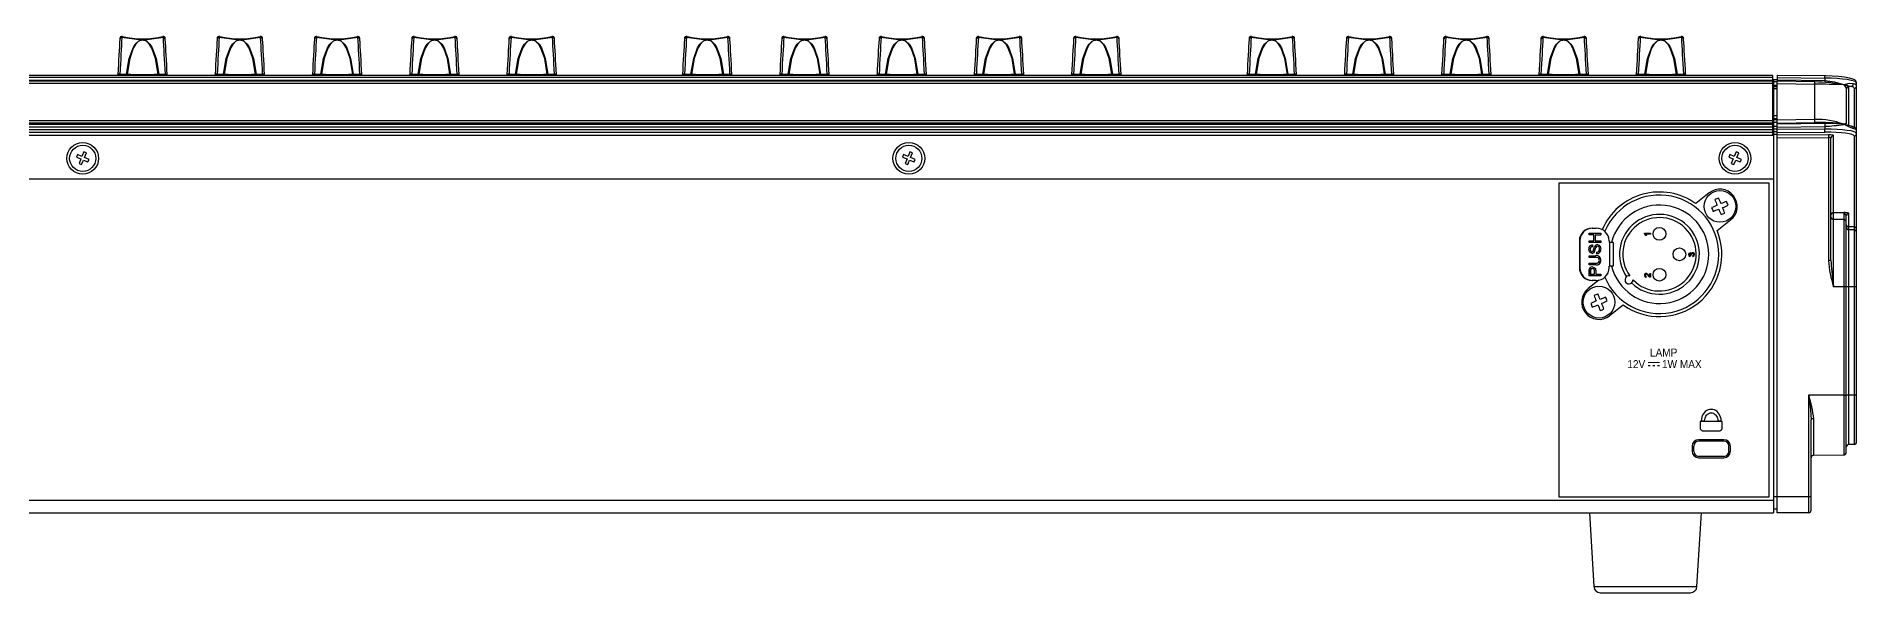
# Model space of a CAD drawing. Header units: inches. Extents: x 0.6 to 61.5, y 0.9 to 41.7.
# Drawn here: x 20.6 to 34.82, y 34.45 to 38.8 of the extents above; entities that cross this region are included whole.
import ezdxf

# ---------------------------------------------------------------- set-up
doc = ezdxf.new("R2010")
doc.units = ezdxf.units.IN
doc.header["$MEASUREMENT"] = 0
doc.layers.add('ARTWORK', color=2, linetype='Continuous')
doc.layers.add('OBJECT', color=7, linetype='Continuous')
doc.styles.add('Arial', font='arial.ttf')

msp = doc.modelspace()

# ---------------------------------------------------------------- hatches: boundary and pattern name
at = {"layer": 'ARTWORK'}
h = msp.add_hatch(color=256, dxfattribs=at)
h.paths.add_polyline_path([(33.28, 36.256), (33.189, 36.256), (33.189, 36.247), (33.28, 36.247)])
h.paths.add_polyline_path([(33.28, 36.231), (33.262, 36.231), (33.262, 36.221), (33.28, 36.221)])
h.paths.add_polyline_path([(33.244, 36.231), (33.225, 36.231), (33.225, 36.221), (33.244, 36.221)])
h.paths.add_polyline_path([(33.207, 36.231), (33.189, 36.231), (33.189, 36.221), (33.207, 36.221)])

# ---------------------------------------------------------------- linework, layer by layer
for p, q in [((34.137, 37.654), (32.492, 37.654)), ((32.492, 37.654), (32.492, 35.202)), ((34.137, 35.202), (34.137, 37.654)), ((33.534, 35.597), (33.534, 35.557)), ((33.783, 35.648), (33.585, 35.648)), ((33.834, 35.557), (33.834, 35.597)), ((33.585, 35.506), (33.783, 35.506)), ((32.492, 35.202), (34.137, 35.202))]:
    msp.add_line(p, q, dxfattribs=at)
for points in [[(33.683, 35.885), (33.683, 35.885), (33.671, 35.884), (33.659, 35.881), (33.648, 35.875), (33.637, 35.868), (33.628, 35.859), (33.621, 35.848), (33.614, 35.836), (33.61, 35.824), (33.607, 35.81), (33.606, 35.796), (33.632, 35.796), (33.632, 35.796), (33.633, 35.806), (33.635, 35.815), (33.638, 35.824), (33.642, 35.832), (33.647, 35.84), (33.653, 35.846), (33.66, 35.851), (33.667, 35.855), (33.675, 35.858), (33.684, 35.858), (33.684, 35.858), (33.692, 35.858), (33.7, 35.855), (33.707, 35.851), (33.714, 35.846), (33.72, 35.84), (33.725, 35.832), (33.729, 35.824), (33.732, 35.815), (33.734, 35.806), (33.735, 35.796), (33.761, 35.796), (33.761, 35.796), (33.76, 35.81), (33.757, 35.824), (33.752, 35.836), (33.746, 35.848), (33.738, 35.859), (33.729, 35.868), (33.719, 35.875), (33.708, 35.881), (33.696, 35.884), (33.683, 35.885), (33.683, 35.885)], [(33.597, 35.79), (33.597, 35.742), (33.597, 35.742), (33.597, 35.738), (33.598, 35.734), (33.599, 35.731), (33.601, 35.727), (33.604, 35.724), (33.607, 35.722), (33.61, 35.72), (33.614, 35.718), (33.618, 35.717), (33.622, 35.717), (33.745, 35.717), (33.745, 35.717), (33.749, 35.717), (33.753, 35.718), (33.757, 35.72), (33.76, 35.722), (33.763, 35.724), (33.765, 35.727), (33.767, 35.731), (33.769, 35.734), (33.77, 35.738), (33.77, 35.742), (33.77, 35.79), (33.597, 35.79), (33.597, 35.79)]]:
    msp.add_lwpolyline(points, dxfattribs=at)
for centre, start, end in [((33.585, 35.597), 90, 180), ((33.783, 35.597), 0, 90), ((33.783, 35.557), 270, 0)]:
    msp.add_arc(centre, 0.051, start, end, dxfattribs=at)
at = {"layer": 'OBJECT'}
for p, q in [((21.421, 38.772), (21.267, 38.791)), ((22.181, 38.772), (22.027, 38.791)), ((22.941, 38.772), (22.787, 38.791)), ((23.701, 38.772), (23.547, 38.791)), ((24.461, 38.772), (24.307, 38.791)), ((25.832, 38.772), (25.678, 38.791)), ((26.592, 38.772), (26.438, 38.791)), ((27.352, 38.772), (27.198, 38.791)), ((28.112, 38.772), (27.958, 38.791)), ((28.872, 38.772), (28.718, 38.791)), ((30.243, 38.772), (30.089, 38.791)), ((31.003, 38.772), (30.849, 38.791)), ((31.763, 38.772), (31.609, 38.791)), ((32.523, 38.772), (32.369, 38.791)), ((33.283, 38.772), (33.129, 38.791)), ((34.164, 38.495), (1.31, 38.495)), ((34.164, 38.478), (1.31, 38.478)), ((1.31, 38.459), (34.164, 38.459)), ((34.164, 38.45), (1.31, 38.45)), ((34.164, 38.433), (1.31, 38.433)), ((21.236, 38.495), (21.236, 38.503)), ((21.251, 38.505), (21.302, 38.505)), ((21.273, 38.499), (21.273, 38.495)), ((21.585, 38.499), (21.273, 38.499)), ((21.275, 38.495), (21.273, 38.499)), ((21.307, 38.505), (21.302, 38.505)), ((21.555, 38.505), (21.55, 38.505)), ((21.555, 38.505), (21.606, 38.505)), ((21.583, 38.495), (21.585, 38.499)), ((21.585, 38.495), (21.585, 38.499)), ((21.622, 38.495), (21.622, 38.503)), ((21.996, 38.495), (21.996, 38.503)), ((22.011, 38.505), (22.062, 38.505)), ((22.033, 38.499), (22.033, 38.495)), ((22.345, 38.499), (22.033, 38.499)), ((22.035, 38.495), (22.033, 38.499)), ((22.067, 38.505), (22.062, 38.505)), ((22.315, 38.505), (22.31, 38.505)), ((22.315, 38.505), (22.366, 38.505)), ((22.343, 38.495), (22.345, 38.499)), ((22.345, 38.495), (22.345, 38.499)), ((22.382, 38.495), (22.382, 38.503)), ((22.756, 38.495), (22.756, 38.503)), ((22.771, 38.505), (22.822, 38.505)), ((22.793, 38.499), (22.793, 38.495)), ((23.105, 38.499), (22.793, 38.499)), ((22.795, 38.495), (22.793, 38.499)), ((22.827, 38.505), (22.822, 38.505)), ((23.075, 38.505), (23.07, 38.505)), ((23.075, 38.505), (23.126, 38.505)), ((23.103, 38.495), (23.105, 38.499)), ((23.105, 38.495), (23.105, 38.499)), ((23.142, 38.495), (23.142, 38.503)), ((23.516, 38.495), (23.516, 38.503)), ((23.531, 38.505), (23.582, 38.505)), ((23.553, 38.499), (23.553, 38.495)), ((23.865, 38.499), (23.553, 38.499)), ((23.555, 38.495), (23.553, 38.499)), ((23.587, 38.505), (23.582, 38.505)), ((23.835, 38.505), (23.83, 38.505)), ((23.835, 38.505), (23.886, 38.505)), ((23.863, 38.495), (23.865, 38.499)), ((23.865, 38.495), (23.865, 38.499)), ((23.902, 38.495), (23.902, 38.503)), ((24.276, 38.495), (24.276, 38.503)), ((24.291, 38.505), (24.342, 38.505)), ((24.313, 38.499), (24.313, 38.495)), ((24.625, 38.499), (24.313, 38.499)), ((24.315, 38.495), (24.313, 38.499)), ((24.347, 38.505), (24.342, 38.505)), ((24.595, 38.505), (24.59, 38.505)), ((24.595, 38.505), (24.646, 38.505)), ((24.623, 38.495), (24.625, 38.499)), ((24.625, 38.495), (24.625, 38.499)), ((24.662, 38.495), (24.662, 38.503)), ((25.647, 38.495), (25.647, 38.503)), ((25.662, 38.505), (25.713, 38.505)), ((25.684, 38.499), (25.684, 38.495)), ((25.996, 38.499), (25.684, 38.499)), ((25.686, 38.495), (25.684, 38.499)), ((25.718, 38.505), (25.713, 38.505)), ((25.966, 38.505), (25.961, 38.505)), ((25.966, 38.505), (26.017, 38.505)), ((25.994, 38.495), (25.996, 38.499)), ((25.996, 38.495), (25.996, 38.499)), ((26.033, 38.495), (26.033, 38.503)), ((26.407, 38.495), (26.407, 38.503)), ((26.422, 38.505), (26.473, 38.505)), ((26.444, 38.499), (26.444, 38.495)), ((26.756, 38.499), (26.444, 38.499)), ((26.446, 38.495), (26.444, 38.499)), ((26.478, 38.505), (26.473, 38.505)), ((26.726, 38.505), (26.721, 38.505)), ((26.726, 38.505), (26.777, 38.505)), ((26.754, 38.495), (26.756, 38.499)), ((26.756, 38.495), (26.756, 38.499)), ((26.793, 38.495), (26.793, 38.503)), ((27.167, 38.495), (27.167, 38.503)), ((27.182, 38.505), (27.233, 38.505)), ((27.204, 38.499), (27.204, 38.495)), ((27.516, 38.499), (27.204, 38.499)), ((27.206, 38.495), (27.204, 38.499)), ((27.238, 38.505), (27.233, 38.505)), ((27.486, 38.505), (27.481, 38.505)), ((27.486, 38.505), (27.537, 38.505)), ((27.514, 38.495), (27.516, 38.499)), ((27.516, 38.495), (27.516, 38.499)), ((27.553, 38.495), (27.553, 38.503)), ((27.927, 38.495), (27.927, 38.503)), ((27.942, 38.505), (27.993, 38.505)), ((27.964, 38.499), (27.964, 38.495)), ((28.276, 38.499), (27.964, 38.499)), ((27.966, 38.495), (27.964, 38.499)), ((27.998, 38.505), (27.993, 38.505)), ((28.246, 38.505), (28.241, 38.505)), ((28.246, 38.505), (28.297, 38.505)), ((28.274, 38.495), (28.276, 38.499)), ((28.276, 38.495), (28.276, 38.499)), ((28.313, 38.495), (28.313, 38.503)), ((28.687, 38.495), (28.687, 38.503)), ((28.702, 38.505), (28.753, 38.505)), ((28.724, 38.499), (28.724, 38.495)), ((29.036, 38.499), (28.724, 38.499)), ((28.726, 38.495), (28.724, 38.499)), ((28.758, 38.505), (28.753, 38.505)), ((29.006, 38.505), (29.001, 38.505)), ((29.006, 38.505), (29.057, 38.505)), ((29.034, 38.495), (29.036, 38.499)), ((29.036, 38.495), (29.036, 38.499)), ((29.073, 38.495), (29.073, 38.503)), ((30.058, 38.495), (30.058, 38.503)), ((30.073, 38.505), (30.124, 38.505)), ((30.095, 38.499), (30.095, 38.495)), ((30.407, 38.499), (30.095, 38.499)), ((30.097, 38.495), (30.095, 38.499)), ((30.129, 38.505), (30.124, 38.505)), ((30.377, 38.505), (30.372, 38.505)), ((30.377, 38.505), (30.428, 38.505)), ((30.405, 38.495), (30.407, 38.499)), ((30.407, 38.495), (30.407, 38.499)), ((30.444, 38.495), (30.444, 38.503)), ((30.818, 38.495), (30.818, 38.503)), ((30.833, 38.505), (30.884, 38.505)), ((30.855, 38.499), (30.855, 38.495)), ((31.167, 38.499), (30.855, 38.499)), ((30.857, 38.495), (30.855, 38.499)), ((30.889, 38.505), (30.884, 38.505)), ((31.137, 38.505), (31.132, 38.505)), ((31.137, 38.505), (31.188, 38.505)), ((31.165, 38.495), (31.167, 38.499)), ((31.167, 38.495), (31.167, 38.499)), ((31.204, 38.495), (31.204, 38.503)), ((31.578, 38.495), (31.578, 38.503)), ((31.593, 38.505), (31.644, 38.505)), ((31.615, 38.499), (31.615, 38.495)), ((31.927, 38.499), (31.615, 38.499)), ((31.617, 38.495), (31.615, 38.499)), ((31.649, 38.505), (31.644, 38.505)), ((31.897, 38.505), (31.892, 38.505)), ((31.897, 38.505), (31.948, 38.505)), ((31.925, 38.495), (31.927, 38.499)), ((31.927, 38.495), (31.927, 38.499)), ((31.964, 38.495), (31.964, 38.503)), ((32.338, 38.495), (32.338, 38.503)), ((32.353, 38.505), (32.404, 38.505)), ((32.375, 38.499), (32.375, 38.495)), ((32.687, 38.499), (32.375, 38.499)), ((32.377, 38.495), (32.375, 38.499)), ((32.409, 38.505), (32.404, 38.505)), ((32.657, 38.505), (32.652, 38.505)), ((32.657, 38.505), (32.708, 38.505)), ((32.685, 38.495), (32.687, 38.499)), ((32.687, 38.495), (32.687, 38.499)), ((32.724, 38.495), (32.724, 38.503)), ((33.098, 38.495), (33.098, 38.503)), ((33.113, 38.505), (33.164, 38.505)), ((33.135, 38.499), (33.135, 38.495)), ((33.447, 38.499), (33.135, 38.499)), ((33.137, 38.495), (33.135, 38.499)), ((33.169, 38.505), (33.164, 38.505)), ((33.417, 38.505), (33.412, 38.505)), ((33.417, 38.505), (33.468, 38.505)), ((33.445, 38.495), (33.447, 38.499)), ((33.447, 38.495), (33.447, 38.499)), ((33.484, 38.495), (33.484, 38.503)), ((34.164, 38.028), (34.164, 38.495)), ((34.169, 38.406), (34.164, 38.406)), ((34.199, 38.461), (34.169, 38.461)), ((34.169, 38.461), (34.169, 35.077)), ((34.199, 38.444), (34.169, 38.444)), ((34.199, 38.416), (34.169, 38.416)), ((34.199, 38.407), (34.169, 38.407)), ((34.571, 38.491), (34.199, 38.495)), ((34.199, 38.495), (34.199, 38.45)), ((34.199, 38.478), (34.571, 38.474)), ((34.571, 38.452), (34.199, 38.458)), ((34.492, 38.445), (34.199, 38.45)), ((34.199, 35.075), (34.199, 38.45)), ((34.199, 38.433), (34.491, 38.427)), ((34.491, 38.427), (34.491, 38.15)), ((34.571, 38.474), (34.571, 38.452)), ((34.719, 38.422), (34.776, 38.409)), ((34.776, 38.409), (34.759, 38.409)), ((34.759, 38.103), (34.759, 38.409)), ((34.8, 38.395), (34.8, 38.09)), ((34.819, 35.63), (34.819, 38.437)), ((34.164, 38.311), (34.169, 38.311)), ((34.199, 38.39), (34.169, 38.39)), ((34.739, 38.389), (34.739, 38.118)), ((1.31, 38.144), (34.164, 38.144)), ((34.164, 38.121), (1.31, 38.121)), ((1.31, 38.113), (34.164, 38.113)), ((34.199, 38.179), (34.169, 38.179)), ((34.199, 38.157), (34.169, 38.157)), ((34.199, 38.148), (34.169, 38.148)), ((34.199, 38.126), (34.169, 38.126)), ((34.491, 38.15), (34.199, 38.145)), ((34.199, 38.122), (34.492, 38.127)), ((34.571, 38.12), (34.199, 38.114)), ((34.776, 38.098), (34.719, 38.113)), ((34.164, 38.09), (1.31, 38.09)), ((1.31, 38.072), (34.164, 38.072)), ((34.164, 38.049), (1.31, 38.049)), ((1.31, 38.028), (34.164, 38.028)), ((34.199, 38.097), (34.169, 38.097)), ((34.199, 38.075), (34.169, 38.075)), ((34.199, 38.054), (34.169, 38.054)), ((34.199, 38.034), (34.169, 38.034)), ((34.199, 38.091), (34.571, 38.097)), ((34.571, 38.075), (34.199, 38.072)), ((34.199, 38.05), (34.571, 38.052)), ((34.599, 38.031), (34.199, 38.028)), ((34.199, 38.008), (34.599, 38.011)), ((34.571, 38.097), (34.571, 38.075)), ((34.599, 38.011), (34.599, 37.048)), ((34.619, 37.048), (34.619, 38.006)), ((34.639, 36.844), (34.639, 38.026)), ((34.799, 38.022), (34.799, 35.61)), ((20.92, 37.876), (20.912, 37.856)), ((20.912, 37.856), (20.947, 37.842)), ((20.955, 37.862), (20.92, 37.876)), ((20.947, 37.842), (20.932, 37.806)), ((20.952, 37.798), (20.967, 37.833)), ((20.97, 37.897), (20.955, 37.862)), ((20.967, 37.833), (21.002, 37.819)), ((20.99, 37.889), (20.97, 37.897)), ((20.975, 37.853), (20.99, 37.889)), ((21.011, 37.839), (20.975, 37.853)), ((21.002, 37.819), (21.011, 37.839)), ((27.374, 37.876), (27.366, 37.856)), ((27.366, 37.856), (27.401, 37.842)), ((27.409, 37.862), (27.374, 37.876)), ((27.401, 37.842), (27.386, 37.806)), ((27.406, 37.798), (27.421, 37.833)), ((27.424, 37.897), (27.409, 37.862)), ((27.421, 37.833), (27.456, 37.819)), ((27.444, 37.889), (27.424, 37.897)), ((27.429, 37.853), (27.444, 37.889)), ((27.465, 37.839), (27.429, 37.853)), ((27.456, 37.819), (27.465, 37.839)), ((33.828, 37.876), (33.82, 37.856)), ((33.82, 37.856), (33.855, 37.842)), ((33.863, 37.862), (33.828, 37.876)), ((33.855, 37.842), (33.84, 37.806)), ((33.86, 37.798), (33.875, 37.833)), ((33.878, 37.897), (33.863, 37.862)), ((33.875, 37.833), (33.91, 37.819)), ((33.898, 37.889), (33.878, 37.897)), ((33.883, 37.853), (33.898, 37.889)), ((33.919, 37.839), (33.883, 37.853)), ((33.91, 37.819), (33.919, 37.839)), ((1.299, 37.687), (34.169, 37.687)), ((20.932, 37.806), (20.952, 37.798)), ((27.386, 37.806), (27.406, 37.798)), ((33.84, 37.806), (33.86, 37.798)), ((33.668, 37.577), (33.562, 37.493)), ((34.639, 37.424), (34.719, 37.424)), ((34.719, 37.424), (34.719, 35.529)), ((34.759, 35.61), (34.759, 37.418)), ((32.729, 37.261), (32.82, 37.261)), ((32.729, 37.248), (32.729, 37.261)), ((32.753, 37.302), (32.785, 37.302)), ((32.82, 37.261), (32.82, 37.248)), ((32.82, 37.261), (32.82, 37.248)), ((33.114, 37.362), (33.113, 37.362)), ((33.161, 37.261), (33.209, 37.261)), ((33.161, 37.257), (33.161, 37.261)), ((33.209, 37.261), (33.209, 37.255)), ((33.729, 37.282), (33.835, 37.366)), ((34.719, 37.368), (34.639, 37.369)), ((34.739, 35.549), (34.739, 37.398)), ((34.799, 37.311), (34.759, 37.311)), ((34.799, 37.287), (34.759, 37.288)), ((34.799, 37.288), (34.759, 37.288)), ((32.654, 37.202), (32.654, 36.992)), ((32.657, 37.202), (32.654, 37.202)), ((32.657, 37.202), (32.657, 36.992)), ((32.766, 37.248), (32.729, 37.248)), ((32.729, 37.203), (32.766, 37.203)), ((32.729, 37.19), (32.729, 37.203)), ((32.82, 37.19), (32.729, 37.19)), ((32.738, 37.137), (32.738, 37.137)), ((32.751, 37.117), (32.752, 37.117)), ((32.754, 37.17), (32.754, 37.157)), ((32.754, 37.157), (32.755, 37.157)), ((32.755, 37.17), (32.755, 37.157)), ((32.766, 37.203), (32.766, 37.248)), ((32.772, 37.118), (32.773, 37.118)), ((32.776, 37.248), (32.776, 37.203)), ((32.776, 37.248), (32.82, 37.248)), ((32.776, 37.203), (32.82, 37.203)), ((32.777, 37.248), (32.777, 37.203)), ((32.782, 37.15), (32.783, 37.15)), ((32.794, 37.16), (32.795, 37.16)), ((32.82, 37.203), (32.82, 37.19)), ((32.82, 37.203), (32.82, 37.19)), ((32.821, 37.139), (32.821, 37.139)), ((32.885, 37.202), (32.885, 37.19)), ((32.917, 37.19), (32.885, 37.19)), ((32.889, 37.19), (32.889, 37.004)), ((32.917, 37.19), (32.917, 37.004)), ((33.209, 37.255), (33.172, 37.255)), ((33.179, 37.244), (33.173, 37.244)), ((32.654, 36.992), (32.657, 36.992)), ((32.729, 37.085), (32.781, 37.085)), ((32.729, 37.072), (32.729, 37.085)), ((32.781, 37.072), (32.729, 37.072)), ((32.729, 37.027), (32.781, 37.027)), ((32.729, 37.014), (32.729, 37.027)), ((32.781, 37.014), (32.729, 37.014)), ((32.74, 36.975), (32.74, 36.975)), ((32.755, 36.985), (32.756, 36.985)), ((32.789, 37.101), (32.789, 37.114)), ((32.821, 37.05), (32.821, 37.05)), ((32.917, 37.004), (32.885, 37.004)), ((32.885, 36.992), (32.885, 37.004)), ((33.518, 37.087), (33.518, 37.081)), ((33.53, 37.091), (33.525, 37.092)), ((33.54, 37.08), (33.54, 37.086)), ((34.619, 37.048), (34.599, 37.048)), ((34.619, 37.048), (34.62, 37.03)), ((32.805, 36.894), (32.723, 36.829)), ((32.729, 36.93), (32.729, 36.963)), ((32.82, 36.93), (32.729, 36.93)), ((32.739, 36.964), (32.74, 36.964)), ((32.739, 36.964), (32.739, 36.943)), ((32.739, 36.943), (32.772, 36.943)), ((32.74, 36.964), (32.74, 36.943)), ((32.785, 36.892), (32.753, 36.892)), ((32.772, 36.943), (32.772, 36.965)), ((32.782, 36.965), (32.783, 36.965)), ((32.782, 36.965), (32.782, 36.943)), ((32.782, 36.943), (32.82, 36.943)), ((32.783, 36.965), (32.783, 36.943)), ((32.82, 36.943), (32.82, 36.93)), ((32.82, 36.943), (32.82, 36.93)), ((33.176, 36.924), (33.175, 36.918)), ((33.203, 36.948), (33.209, 36.948)), ((33.203, 36.925), (33.203, 36.948)), ((33.209, 36.948), (33.209, 36.918)), ((34.819, 36.844), (34.639, 36.844)), ((32.89, 36.618), (32.995, 36.701)), ((34.819, 36.178), (34.819, 36.178)), ((34.719, 35.997), (34.444, 35.995)), ((34.444, 35.995), (34.444, 35.077)), ((34.739, 35.998), (34.819, 35.998)), ((34.464, 35.097), (34.464, 35.804)), ((34.484, 35.527), (34.484, 35.812)), ((33.546, 35.597), (33.546, 35.557)), ((33.783, 35.636), (33.586, 35.636)), ((33.822, 35.557), (33.822, 35.597)), ((34.799, 35.61), (34.759, 35.61)), ((33.586, 35.518), (33.783, 35.518)), ((34.484, 35.527), (34.719, 35.529)), ((34.169, 35.172), (1.299, 35.172)), ((34.464, 35.2), (34.169, 35.2)), ((1.299, 35.077), (34.169, 35.077)), ((32.732, 35.077), (32.766, 34.499)), ((33.572, 34.499), (33.607, 35.077)), ((34.199, 35.105), (34.169, 35.105)), ((34.444, 35.077), (34.199, 35.075)), ((32.766, 34.499), (33.572, 34.499)), ((32.816, 34.452), (33.522, 34.452))]:
    msp.add_line(p, q, dxfattribs=at)
at = {"layer": 'OBJECT', "flags": 128}
for points in [[(21.251, 38.783), (21.251, 38.781), (21.251, 38.781)], [(21.271, 38.799), (21.27, 38.799), (21.268, 38.796), (21.267, 38.791)], [(21.302, 38.505), (21.323, 38.628), (21.354, 38.71), (21.372, 38.739), (21.397, 38.763), (21.413, 38.77), (21.421, 38.772)], [(21.422, 38.771), (21.413, 38.769), (21.398, 38.762), (21.374, 38.738), (21.356, 38.709), (21.328, 38.627), (21.307, 38.505)], [(21.436, 38.771), (21.425, 38.771), (21.422, 38.771)], [(21.591, 38.791), (21.464, 38.773), (21.436, 38.772)], [(21.436, 38.772), (21.445, 38.77), (21.461, 38.763), (21.486, 38.739), (21.504, 38.71), (21.534, 38.628), (21.555, 38.505)], [(21.55, 38.505), (21.53, 38.627), (21.501, 38.709), (21.484, 38.738), (21.459, 38.762), (21.444, 38.769), (21.436, 38.771)], [(21.591, 38.791), (21.589, 38.796), (21.588, 38.799), (21.587, 38.799)], [(21.606, 38.781), (21.606, 38.781), (21.606, 38.783)], [(22.011, 38.783), (22.011, 38.781), (22.011, 38.781)], [(22.031, 38.799), (22.03, 38.799), (22.028, 38.796), (22.027, 38.791)], [(22.062, 38.505), (22.083, 38.628), (22.114, 38.71), (22.132, 38.739), (22.157, 38.763), (22.173, 38.77), (22.181, 38.772)], [(22.182, 38.771), (22.173, 38.769), (22.158, 38.762), (22.134, 38.738), (22.116, 38.709), (22.088, 38.627), (22.067, 38.505)], [(22.196, 38.771), (22.185, 38.771), (22.182, 38.771)], [(22.351, 38.791), (22.224, 38.773), (22.196, 38.772)], [(22.196, 38.772), (22.205, 38.77), (22.221, 38.763), (22.246, 38.739), (22.264, 38.71), (22.294, 38.628), (22.315, 38.505)], [(22.31, 38.505), (22.29, 38.627), (22.261, 38.709), (22.244, 38.738), (22.219, 38.762), (22.204, 38.769), (22.196, 38.771)], [(22.351, 38.791), (22.349, 38.796), (22.348, 38.799), (22.347, 38.799)], [(22.366, 38.781), (22.366, 38.781), (22.366, 38.783)], [(22.771, 38.783), (22.771, 38.781), (22.771, 38.781)], [(22.791, 38.799), (22.79, 38.799), (22.788, 38.796), (22.787, 38.791)], [(22.822, 38.505), (22.843, 38.628), (22.874, 38.71), (22.892, 38.739), (22.917, 38.763), (22.933, 38.77), (22.941, 38.772)], [(22.942, 38.771), (22.933, 38.769), (22.918, 38.762), (22.894, 38.738), (22.876, 38.709), (22.848, 38.627), (22.827, 38.505)], [(22.956, 38.771), (22.945, 38.771), (22.942, 38.771)], [(23.111, 38.791), (22.984, 38.773), (22.956, 38.772)], [(22.956, 38.772), (22.965, 38.77), (22.981, 38.763), (23.006, 38.739), (23.024, 38.71), (23.054, 38.628), (23.075, 38.505)], [(23.07, 38.505), (23.05, 38.627), (23.021, 38.709), (23.004, 38.738), (22.979, 38.762), (22.964, 38.769), (22.956, 38.771)], [(23.111, 38.791), (23.109, 38.796), (23.108, 38.799), (23.107, 38.799)], [(23.126, 38.781), (23.126, 38.781), (23.126, 38.783)], [(23.531, 38.783), (23.531, 38.781), (23.531, 38.781)], [(23.551, 38.799), (23.55, 38.799), (23.548, 38.796), (23.547, 38.791)], [(23.582, 38.505), (23.603, 38.628), (23.634, 38.71), (23.652, 38.739), (23.677, 38.763), (23.693, 38.77), (23.701, 38.772)], [(23.702, 38.771), (23.693, 38.769), (23.678, 38.762), (23.654, 38.738), (23.636, 38.709), (23.608, 38.627), (23.587, 38.505)], [(23.716, 38.771), (23.705, 38.771), (23.702, 38.771)], [(23.871, 38.791), (23.744, 38.773), (23.716, 38.772)], [(23.716, 38.772), (23.725, 38.77), (23.741, 38.763), (23.766, 38.739), (23.784, 38.71), (23.814, 38.628), (23.835, 38.505)], [(23.83, 38.505), (23.81, 38.627), (23.781, 38.709), (23.764, 38.738), (23.739, 38.762), (23.724, 38.769), (23.716, 38.771)], [(23.871, 38.791), (23.869, 38.796), (23.868, 38.799), (23.867, 38.799)], [(23.886, 38.781), (23.886, 38.781), (23.886, 38.783)], [(24.291, 38.783), (24.291, 38.781), (24.291, 38.781)], [(24.311, 38.799), (24.31, 38.799), (24.308, 38.796), (24.307, 38.791)], [(24.342, 38.505), (24.363, 38.628), (24.394, 38.71), (24.412, 38.739), (24.437, 38.763), (24.453, 38.77), (24.461, 38.772)], [(24.462, 38.771), (24.453, 38.769), (24.438, 38.762), (24.414, 38.738), (24.396, 38.709), (24.368, 38.627), (24.347, 38.505)], [(24.476, 38.771), (24.465, 38.771), (24.462, 38.771)], [(24.631, 38.791), (24.504, 38.773), (24.476, 38.772)], [(24.476, 38.772), (24.485, 38.77), (24.501, 38.763), (24.526, 38.739), (24.544, 38.71), (24.574, 38.628), (24.595, 38.505)], [(24.59, 38.505), (24.57, 38.627), (24.541, 38.709), (24.524, 38.738), (24.499, 38.762), (24.484, 38.769), (24.476, 38.771)], [(24.631, 38.791), (24.629, 38.796), (24.628, 38.799), (24.627, 38.799)], [(24.646, 38.781), (24.646, 38.781), (24.646, 38.783)], [(25.662, 38.783), (25.662, 38.781), (25.662, 38.781)], [(25.682, 38.799), (25.681, 38.799), (25.679, 38.796), (25.678, 38.791)], [(25.713, 38.505), (25.734, 38.628), (25.765, 38.71), (25.783, 38.739), (25.808, 38.763), (25.824, 38.77), (25.832, 38.772)], [(25.833, 38.771), (25.824, 38.769), (25.809, 38.762), (25.785, 38.738), (25.767, 38.709), (25.739, 38.627), (25.718, 38.505)], [(25.847, 38.771), (25.836, 38.771), (25.833, 38.771)], [(26.002, 38.791), (25.875, 38.773), (25.847, 38.772)], [(25.847, 38.772), (25.856, 38.77), (25.872, 38.763), (25.897, 38.739), (25.915, 38.71), (25.945, 38.628), (25.966, 38.505)], [(25.961, 38.505), (25.941, 38.627), (25.912, 38.709), (25.895, 38.738), (25.87, 38.762), (25.855, 38.769), (25.847, 38.771)], [(26.002, 38.791), (26, 38.796), (25.999, 38.799), (25.998, 38.799)], [(26.017, 38.781), (26.017, 38.781), (26.017, 38.783)], [(26.422, 38.783), (26.422, 38.781), (26.422, 38.781)], [(26.442, 38.799), (26.441, 38.799), (26.439, 38.796), (26.438, 38.791)], [(26.473, 38.505), (26.494, 38.628), (26.525, 38.71), (26.543, 38.739), (26.568, 38.763), (26.584, 38.77), (26.592, 38.772)], [(26.593, 38.771), (26.584, 38.769), (26.569, 38.762), (26.545, 38.738), (26.527, 38.709), (26.499, 38.627), (26.478, 38.505)], [(26.607, 38.771), (26.596, 38.771), (26.593, 38.771)], [(26.762, 38.791), (26.635, 38.773), (26.607, 38.772)], [(26.607, 38.772), (26.616, 38.77), (26.632, 38.763), (26.657, 38.739), (26.675, 38.71), (26.705, 38.628), (26.726, 38.505)], [(26.721, 38.505), (26.701, 38.627), (26.672, 38.709), (26.655, 38.738), (26.63, 38.762), (26.615, 38.769), (26.607, 38.771)], [(26.762, 38.791), (26.76, 38.796), (26.759, 38.799), (26.758, 38.799)], [(26.777, 38.781), (26.777, 38.781), (26.777, 38.783)], [(27.182, 38.783), (27.182, 38.781), (27.182, 38.781)], [(27.202, 38.799), (27.201, 38.799), (27.199, 38.796), (27.198, 38.791)], [(27.233, 38.505), (27.254, 38.628), (27.285, 38.71), (27.303, 38.739), (27.328, 38.763), (27.344, 38.77), (27.352, 38.772)], [(27.353, 38.771), (27.344, 38.769), (27.329, 38.762), (27.305, 38.738), (27.287, 38.709), (27.259, 38.627), (27.238, 38.505)], [(27.367, 38.771), (27.356, 38.771), (27.353, 38.771)], [(27.522, 38.791), (27.395, 38.773), (27.367, 38.772)], [(27.367, 38.772), (27.376, 38.77), (27.392, 38.763), (27.417, 38.739), (27.435, 38.71), (27.465, 38.628), (27.486, 38.505)], [(27.481, 38.505), (27.461, 38.627), (27.432, 38.709), (27.415, 38.738), (27.39, 38.762), (27.375, 38.769), (27.367, 38.771)], [(27.522, 38.791), (27.52, 38.796), (27.519, 38.799), (27.518, 38.799)], [(27.537, 38.781), (27.537, 38.781), (27.537, 38.783)], [(27.942, 38.783), (27.942, 38.781), (27.942, 38.781)], [(27.962, 38.799), (27.961, 38.799), (27.959, 38.796), (27.958, 38.791)], [(27.993, 38.505), (28.014, 38.628), (28.045, 38.71), (28.063, 38.739), (28.088, 38.763), (28.104, 38.77), (28.112, 38.772)], [(28.113, 38.771), (28.104, 38.769), (28.089, 38.762), (28.065, 38.738), (28.047, 38.709), (28.019, 38.627), (27.998, 38.505)], [(28.127, 38.771), (28.116, 38.771), (28.113, 38.771)], [(28.282, 38.791), (28.155, 38.773), (28.127, 38.772)], [(28.127, 38.772), (28.136, 38.77), (28.152, 38.763), (28.177, 38.739), (28.195, 38.71), (28.225, 38.628), (28.246, 38.505)], [(28.241, 38.505), (28.221, 38.627), (28.192, 38.709), (28.175, 38.738), (28.15, 38.762), (28.135, 38.769), (28.127, 38.771)], [(28.282, 38.791), (28.28, 38.796), (28.279, 38.799), (28.278, 38.799)], [(28.297, 38.781), (28.297, 38.781), (28.297, 38.783)], [(28.702, 38.783), (28.702, 38.781), (28.702, 38.781)], [(28.722, 38.799), (28.721, 38.799), (28.719, 38.796), (28.718, 38.791)], [(28.753, 38.505), (28.774, 38.628), (28.805, 38.71), (28.823, 38.739), (28.848, 38.763), (28.864, 38.77), (28.872, 38.772)], [(28.873, 38.771), (28.864, 38.769), (28.849, 38.762), (28.825, 38.738), (28.807, 38.709), (28.779, 38.627), (28.758, 38.505)], [(28.887, 38.771), (28.876, 38.771), (28.873, 38.771)], [(29.042, 38.791), (28.915, 38.773), (28.887, 38.772)], [(28.887, 38.772), (28.896, 38.77), (28.912, 38.763), (28.937, 38.739), (28.955, 38.71), (28.985, 38.628), (29.006, 38.505)], [(29.001, 38.505), (28.981, 38.627), (28.952, 38.709), (28.935, 38.738), (28.91, 38.762), (28.895, 38.769), (28.887, 38.771)], [(29.042, 38.791), (29.04, 38.796), (29.039, 38.799), (29.038, 38.799)], [(29.057, 38.781), (29.057, 38.781), (29.057, 38.783)], [(30.073, 38.783), (30.073, 38.781), (30.073, 38.781)], [(30.093, 38.799), (30.092, 38.799), (30.09, 38.796), (30.089, 38.791)], [(30.124, 38.505), (30.145, 38.628), (30.176, 38.71), (30.194, 38.739), (30.219, 38.763), (30.235, 38.77), (30.243, 38.772)], [(30.244, 38.771), (30.235, 38.769), (30.22, 38.762), (30.196, 38.738), (30.178, 38.709), (30.15, 38.627), (30.129, 38.505)], [(30.258, 38.771), (30.247, 38.771), (30.244, 38.771)], [(30.413, 38.791), (30.286, 38.773), (30.258, 38.772)], [(30.258, 38.772), (30.267, 38.77), (30.283, 38.763), (30.308, 38.739), (30.326, 38.71), (30.356, 38.628), (30.377, 38.505)], [(30.372, 38.505), (30.352, 38.627), (30.323, 38.709), (30.306, 38.738), (30.281, 38.762), (30.266, 38.769), (30.258, 38.771)], [(30.413, 38.791), (30.411, 38.796), (30.41, 38.799), (30.409, 38.799)], [(30.428, 38.781), (30.428, 38.781), (30.428, 38.783)], [(30.833, 38.783), (30.833, 38.781), (30.833, 38.781)], [(30.853, 38.799), (30.852, 38.799), (30.85, 38.796), (30.849, 38.791)], [(30.884, 38.505), (30.905, 38.628), (30.936, 38.71), (30.954, 38.739), (30.979, 38.763), (30.995, 38.77), (31.003, 38.772)], [(31.004, 38.771), (30.995, 38.769), (30.98, 38.762), (30.956, 38.738), (30.938, 38.709), (30.91, 38.627), (30.889, 38.505)], [(31.018, 38.771), (31.007, 38.771), (31.004, 38.771)], [(31.173, 38.791), (31.046, 38.773), (31.018, 38.772)], [(31.018, 38.772), (31.027, 38.77), (31.043, 38.763), (31.068, 38.739), (31.086, 38.71), (31.116, 38.628), (31.137, 38.505)], [(31.132, 38.505), (31.112, 38.627), (31.083, 38.709), (31.066, 38.738), (31.041, 38.762), (31.026, 38.769), (31.018, 38.771)], [(31.173, 38.791), (31.171, 38.796), (31.17, 38.799), (31.169, 38.799)], [(31.188, 38.781), (31.188, 38.781), (31.188, 38.783)], [(31.593, 38.783), (31.593, 38.781), (31.593, 38.781)], [(31.613, 38.799), (31.612, 38.799), (31.61, 38.796), (31.609, 38.791)], [(31.644, 38.505), (31.665, 38.628), (31.696, 38.71), (31.714, 38.739), (31.739, 38.763), (31.755, 38.77), (31.763, 38.772)], [(31.764, 38.771), (31.755, 38.769), (31.74, 38.762), (31.716, 38.738), (31.698, 38.709), (31.67, 38.627), (31.649, 38.505)], [(31.778, 38.771), (31.767, 38.771), (31.764, 38.771)], [(31.933, 38.791), (31.806, 38.773), (31.778, 38.772)], [(31.778, 38.772), (31.787, 38.77), (31.803, 38.763), (31.828, 38.739), (31.846, 38.71), (31.876, 38.628), (31.897, 38.505)], [(31.892, 38.505), (31.872, 38.627), (31.843, 38.709), (31.826, 38.738), (31.801, 38.762), (31.786, 38.769), (31.778, 38.771)], [(31.933, 38.791), (31.931, 38.796), (31.93, 38.799), (31.929, 38.799)], [(31.948, 38.781), (31.948, 38.781), (31.948, 38.783)], [(32.353, 38.783), (32.353, 38.781), (32.353, 38.781)], [(32.373, 38.799), (32.372, 38.799), (32.37, 38.796), (32.369, 38.791)], [(32.404, 38.505), (32.425, 38.628), (32.456, 38.71), (32.474, 38.739), (32.499, 38.763), (32.515, 38.77), (32.523, 38.772)], [(32.524, 38.771), (32.515, 38.769), (32.5, 38.762), (32.476, 38.738), (32.458, 38.709), (32.43, 38.627), (32.409, 38.505)], [(32.538, 38.771), (32.527, 38.771), (32.524, 38.771)], [(32.693, 38.791), (32.566, 38.773), (32.538, 38.772)], [(32.538, 38.772), (32.547, 38.77), (32.563, 38.763), (32.588, 38.739), (32.606, 38.71), (32.636, 38.628), (32.657, 38.505)], [(32.652, 38.505), (32.632, 38.627), (32.603, 38.709), (32.586, 38.738), (32.561, 38.762), (32.546, 38.769), (32.538, 38.771)], [(32.693, 38.791), (32.691, 38.796), (32.69, 38.799), (32.689, 38.799)], [(32.708, 38.781), (32.708, 38.781), (32.708, 38.783)], [(33.113, 38.783), (33.113, 38.781), (33.113, 38.781)], [(33.133, 38.799), (33.132, 38.799), (33.13, 38.796), (33.129, 38.791)], [(33.164, 38.505), (33.185, 38.628), (33.216, 38.71), (33.234, 38.739), (33.259, 38.763), (33.275, 38.77), (33.283, 38.772)], [(33.284, 38.771), (33.275, 38.769), (33.26, 38.762), (33.236, 38.738), (33.218, 38.709), (33.19, 38.627), (33.169, 38.505)], [(33.298, 38.771), (33.287, 38.771), (33.284, 38.771)], [(33.453, 38.791), (33.326, 38.773), (33.298, 38.772)], [(33.298, 38.772), (33.307, 38.77), (33.323, 38.763), (33.348, 38.739), (33.366, 38.71), (33.396, 38.628), (33.417, 38.505)], [(33.412, 38.505), (33.392, 38.627), (33.363, 38.709), (33.346, 38.738), (33.321, 38.762), (33.306, 38.769), (33.298, 38.771)], [(33.453, 38.791), (33.451, 38.796), (33.45, 38.799), (33.449, 38.799)], [(33.468, 38.781), (33.468, 38.781), (33.468, 38.783)], [(34.819, 38.437), (34.814, 38.452), (34.805, 38.46), (34.791, 38.467), (34.764, 38.475), (34.725, 38.482), (34.679, 38.486), (34.628, 38.49), (34.578, 38.491), (34.571, 38.491)], [(34.719, 38.422), (34.649, 38.442), (34.571, 38.452)], [(34.571, 38.452), (34.571, 38.444), (34.571, 38.441)], [(34.794, 38.43), (34.762, 38.431), (34.719, 38.422)], [(34.719, 38.422), (34.734, 38.402), (34.739, 38.389)], [(34.739, 38.118), (34.734, 38.119), (34.719, 38.113)], [(34.719, 38.113), (34.762, 38.093), (34.794, 38.08)], [(34.819, 38.064), (34.814, 38.079), (34.806, 38.087), (34.792, 38.094), (34.782, 38.098)], [(33.173, 37.244), (33.168, 37.253), (33.161, 37.257)], [(32.753, 37.105), (32.745, 37.106), (32.737, 37.11), (32.732, 37.117), (32.728, 37.136)], [(32.755, 37.157), (32.747, 37.155), (32.741, 37.149), (32.738, 37.137)], [(32.754, 37.157), (32.746, 37.155), (32.741, 37.149), (32.738, 37.137)], [(32.738, 37.137), (32.739, 37.129), (32.742, 37.123), (32.746, 37.119), (32.752, 37.117)], [(32.738, 37.137), (32.739, 37.129), (32.741, 37.123), (32.746, 37.119), (32.751, 37.117)], [(32.752, 37.117), (32.757, 37.118), (32.76, 37.121)], [(32.76, 37.121), (32.767, 37.141), (32.772, 37.157)], [(32.794, 37.173), (32.807, 37.169), (32.816, 37.16), (32.821, 37.139)], [(32.794, 37.173), (32.806, 37.169), (32.816, 37.16), (32.821, 37.139)], [(33.172, 37.255), (33.176, 37.249), (33.179, 37.244)], [(32.729, 36.963), (32.729, 36.971), (32.73, 36.977)], [(32.74, 36.975), (32.739, 36.969), (32.739, 36.964)], [(32.74, 36.975), (32.74, 36.969), (32.74, 36.964)], [(32.755, 36.998), (32.768, 36.995), (32.779, 36.986), (32.783, 36.965)], [(32.755, 36.998), (32.768, 36.995), (32.778, 36.986), (32.782, 36.965)], [(32.81, 37.049), (32.809, 37.057), (32.806, 37.064), (32.799, 37.069), (32.781, 37.072)], [(32.781, 37.027), (32.792, 37.028), (32.803, 37.032), (32.808, 37.04), (32.81, 37.049)], [(33.525, 37.092), (33.525, 37.093), (33.525, 37.093)], [(33.53, 37.095), (33.53, 37.093), (33.53, 37.091)], [(33.209, 36.918), (33.207, 36.918), (33.205, 36.918)], [(34.445, 35.995), (34.46, 35.88), (34.464, 35.804)], [(34.719, 35.997), (34.727, 35.997), (34.733, 35.997), (34.738, 35.997), (34.739, 35.997)], [(34.484, 35.812), (34.48, 35.812), (34.476, 35.812), (34.473, 35.811), (34.47, 35.81), (34.468, 35.809), (34.466, 35.807), (34.465, 35.806), (34.464, 35.804)]]:
    msp.add_lwpolyline(points, dxfattribs=at)
at = {"layer": 'OBJECT'}
for centre, radius in [((20.961, 37.847), 0.124), ((27.415, 37.847), 0.124), ((33.869, 37.847), 0.124), ((20.961, 37.847), 0.102), ((27.415, 37.847), 0.102), ((33.869, 37.847), 0.102), ((33.752, 37.471), 0.124), ((33.279, 37.257), 0.05), ((33.435, 37.097), 0.05), ((33.279, 36.937), 0.05), ((32.807, 36.723), 0.124)]:
    msp.add_circle(centre, radius, dxfattribs=at)
for centre, radius, start, end in [((21.267, 38.784), 0.0158, 77.8942, 181.8525), ((21.265, 38.777), 0.0137, 80.7614, 167.2694), ((21.429, 39.44), 0.659, 256.1501, 283.8756), ((21.429, 38.749), 0.0247, 72.6574, 107.3426), ((21.367, 38.758), 0.056, 13.292, 14.4967), ((21.51, 38.753), 0.0765, 165.6091, 166.4915), ((21.59, 38.784), 0.016, 357.8912, 101.7351), ((21.593, 38.777), 0.0137, 12.7306, 99.2386), ((22.027, 38.784), 0.0158, 77.9049, 181.8384), ((22.025, 38.777), 0.0137, 80.7623, 167.2725), ((22.189, 39.44), 0.659, 256.1503, 283.8754), ((22.189, 38.749), 0.0247, 72.6537, 107.3463), ((22.116, 38.755), 0.0675, 13.3943, 14.3944), ((22.273, 38.753), 0.0793, 165.68, 166.5313), ((22.35, 38.784), 0.016, 357.8912, 101.7351), ((22.353, 38.777), 0.0137, 12.7306, 99.2386), ((22.787, 38.784), 0.0158, 77.9049, 181.8384), ((22.785, 38.777), 0.0137, 80.7633, 167.2675), ((22.949, 39.44), 0.659, 256.1502, 283.8755), ((22.949, 38.749), 0.0247, 72.6537, 107.3463), ((22.865, 38.753), 0.0793, 13.4687, 14.32), ((23.022, 38.755), 0.0675, 165.6056, 166.6057), ((23.11, 38.784), 0.016, 357.8867, 101.7362), ((23.113, 38.777), 0.0137, 12.7275, 99.2377), ((23.547, 38.784), 0.0158, 77.9037, 181.8431), ((23.545, 38.777), 0.0137, 80.7614, 167.2694), ((23.709, 39.44), 0.659, 256.1502, 283.8755), ((23.709, 38.749), 0.0247, 72.6574, 107.3426), ((23.627, 38.753), 0.0765, 13.5085, 14.3909), ((23.782, 38.755), 0.0675, 165.6056, 166.6057), ((23.87, 38.784), 0.016, 357.8898, 101.7331), ((23.873, 38.777), 0.0137, 12.7301, 99.235), ((24.307, 38.784), 0.0158, 77.8942, 181.8525), ((24.305, 38.777), 0.0137, 80.7614, 167.2694), ((24.469, 39.44), 0.659, 256.1502, 283.8755), ((24.469, 38.749), 0.0247, 72.6539, 107.3461), ((24.395, 38.755), 0.0689, 13.4324, 14.4117), ((24.546, 38.754), 0.072, 165.637, 166.5744), ((24.63, 38.784), 0.016, 357.8905, 101.7341), ((24.633, 38.777), 0.0137, 12.7303, 99.2368), ((25.678, 38.784), 0.0158, 77.9043, 181.8408), ((25.676, 38.777), 0.0137, 80.7619, 167.271), ((25.84, 39.44), 0.659, 256.1502, 283.8755), ((25.84, 38.749), 0.0247, 72.6556, 107.3444), ((25.766, 38.755), 0.0689, 13.4324, 14.4117), ((25.91, 38.756), 0.0647, 165.5844, 166.6269), ((26.001, 38.784), 0.016, 357.8905, 101.7341), ((26.004, 38.777), 0.0137, 12.7315, 99.2376), ((26.438, 38.784), 0.0158, 77.9073, 181.8377), ((26.436, 38.777), 0.0137, 80.7632, 167.2697), ((26.6, 39.44), 0.659, 256.1501, 283.8755), ((26.6, 38.749), 0.0247, 72.6556, 107.3444), ((26.523, 38.754), 0.072, 13.4256, 14.363), ((26.674, 38.755), 0.0689, 165.5883, 166.5676), ((26.761, 38.784), 0.016, 357.8905, 101.7341), ((26.764, 38.777), 0.0137, 12.729, 99.2381), ((27.198, 38.784), 0.0158, 77.9043, 181.8408), ((27.196, 38.777), 0.0137, 80.7619, 167.271), ((27.36, 39.44), 0.659, 256.1502, 283.8755), ((27.36, 38.749), 0.0247, 72.6556, 107.3444), ((27.286, 38.755), 0.0689, 13.4324, 14.4117), ((27.43, 38.756), 0.0647, 165.5844, 166.6269), ((27.521, 38.784), 0.016, 357.8905, 101.7341), ((27.524, 38.777), 0.0137, 12.7315, 99.2376), ((27.958, 38.784), 0.0158, 77.9073, 181.8377), ((27.956, 38.777), 0.0137, 80.7632, 167.2697), ((28.12, 39.44), 0.659, 256.1501, 283.8755), ((28.12, 38.749), 0.0247, 72.6556, 107.3444), ((28.05, 38.756), 0.0647, 13.3731, 14.4156), ((28.194, 38.755), 0.0689, 165.5883, 166.5676), ((28.281, 38.784), 0.016, 357.8905, 101.7341), ((28.284, 38.777), 0.0137, 12.729, 99.2381), ((28.718, 38.784), 0.0158, 77.9043, 181.8408), ((28.716, 38.777), 0.0137, 80.7619, 167.271), ((28.88, 39.44), 0.659, 256.1502, 283.8755), ((28.88, 38.749), 0.0247, 72.6556, 107.3444), ((28.806, 38.755), 0.0689, 13.4324, 14.4117), ((28.95, 38.756), 0.0647, 165.5844, 166.6269), ((29.041, 38.784), 0.016, 357.8905, 101.7341), ((29.044, 38.777), 0.0137, 12.7315, 99.2376), ((30.089, 38.784), 0.0158, 77.9058, 181.8392), ((30.087, 38.777), 0.0137, 80.7621, 167.2697), ((30.251, 39.44), 0.659, 256.1502, 283.8755), ((30.251, 38.749), 0.0247, 72.6556, 107.3444), ((30.179, 38.756), 0.0664, 13.4002, 14.4161), ((30.322, 38.756), 0.0664, 165.5839, 166.5998), ((30.412, 38.784), 0.016, 357.8905, 101.7341), ((30.415, 38.777), 0.0137, 12.7303, 99.2379), ((30.849, 38.784), 0.0158, 77.9058, 181.8392), ((30.847, 38.777), 0.0137, 80.7621, 167.2697), ((31.011, 39.44), 0.659, 256.1502, 283.8755), ((31.011, 38.749), 0.0247, 72.6556, 107.3444), ((30.939, 38.756), 0.0664, 13.4002, 14.4161), ((31.082, 38.756), 0.0664, 165.5839, 166.5998), ((31.172, 38.784), 0.016, 357.8905, 101.7341), ((31.175, 38.777), 0.0137, 12.7303, 99.2379), ((31.609, 38.784), 0.0158, 77.9058, 181.8392), ((31.607, 38.777), 0.0137, 80.7621, 167.2697), ((31.771, 39.44), 0.659, 256.1502, 283.8755), ((31.771, 38.749), 0.0247, 72.655, 107.345), ((31.695, 38.755), 0.0704, 13.4218, 14.3807), ((31.844, 38.755), 0.0679, 165.5953, 166.5884), ((31.932, 38.784), 0.016, 357.889, 101.7356), ((31.935, 38.777), 0.0137, 12.7294, 99.2382), ((32.369, 38.784), 0.0158, 77.9056, 181.8394), ((32.367, 38.777), 0.0137, 80.7623, 167.27), ((32.531, 39.44), 0.659, 256.1502, 283.8755), ((32.531, 38.749), 0.0247, 72.655, 107.345), ((32.455, 38.755), 0.0704, 13.4218, 14.3807), ((32.602, 38.756), 0.0657, 165.5854, 166.6121), ((32.692, 38.784), 0.016, 357.889, 101.7356), ((32.695, 38.777), 0.0137, 12.7294, 99.2382), ((33.129, 38.784), 0.0158, 77.9055, 181.8395), ((33.127, 38.777), 0.0137, 80.7622, 167.2699), ((33.291, 39.44), 0.659, 256.1502, 283.8755), ((33.291, 38.749), 0.0247, 72.6548, 107.3452), ((33.217, 38.755), 0.0686, 13.4094, 14.393), ((33.365, 38.755), 0.0686, 165.607, 166.5906), ((33.452, 38.784), 0.016, 357.8904, 101.7344), ((33.455, 38.777), 0.0137, 12.7301, 99.2378), ((21.247, 38.48), 0.0258, 80.1413, 115.704), ((21.429, 42.034), 3.531, 268.0276, 271.9724), ((21.609, 38.472), 0.034, 68.6834, 95.4701), ((22.007, 38.48), 0.0258, 80.1397, 115.7057), ((22.189, 42.034), 3.531, 268.0276, 271.9724), ((22.369, 38.472), 0.034, 68.6834, 95.4701), ((22.767, 38.48), 0.0258, 80.1316, 115.7137), ((22.949, 42.034), 3.531, 268.0276, 271.9724), ((23.129, 38.472), 0.034, 68.6867, 95.468), ((23.527, 38.48), 0.0258, 80.1326, 115.7138), ((23.709, 42.034), 3.531, 268.0276, 271.9724), ((23.889, 38.472), 0.034, 68.6867, 95.468), ((24.287, 38.48), 0.0258, 80.1413, 115.704), ((24.469, 42.034), 3.531, 268.0276, 271.9724), ((24.649, 38.472), 0.034, 68.685, 95.4691), ((25.658, 38.48), 0.0258, 80.1362, 115.7098), ((25.84, 42.034), 3.531, 268.0276, 271.9724), ((26.02, 38.472), 0.034, 68.6851, 95.4695), ((26.418, 38.48), 0.0258, 80.137, 115.7089), ((26.6, 42.034), 3.531, 268.0276, 271.9724), ((26.78, 38.472), 0.034, 68.685, 95.4691), ((27.178, 38.48), 0.0258, 80.1362, 115.7098), ((27.36, 42.034), 3.531, 268.0276, 271.9724), ((27.54, 38.472), 0.034, 68.6851, 95.4695), ((27.938, 38.48), 0.0258, 80.137, 115.7089), ((28.12, 42.034), 3.531, 268.0276, 271.9724), ((28.3, 38.472), 0.034, 68.685, 95.4691), ((28.698, 38.48), 0.0258, 80.1362, 115.7098), ((28.88, 42.034), 3.531, 268.0276, 271.9724), ((29.06, 38.472), 0.034, 68.6851, 95.4695), ((30.069, 38.48), 0.0258, 80.1363, 115.7093), ((30.251, 42.034), 3.531, 268.0276, 271.9724), ((30.431, 38.472), 0.034, 68.685, 95.4691), ((30.829, 38.48), 0.0258, 80.1363, 115.7093), ((31.011, 42.034), 3.531, 268.0276, 271.9724), ((31.191, 38.472), 0.034, 68.685, 95.4691), ((31.589, 38.48), 0.0258, 80.1363, 115.7093), ((31.771, 42.034), 3.531, 268.0276, 271.9724), ((31.951, 38.472), 0.034, 68.6847, 95.4696), ((32.349, 38.48), 0.0258, 80.1364, 115.7093), ((32.531, 42.034), 3.531, 268.0276, 271.9724), ((32.711, 38.472), 0.034, 68.6847, 95.4696), ((33.109, 38.48), 0.0258, 80.1363, 115.7094), ((33.291, 42.034), 3.531, 268.0276, 271.9724), ((33.471, 38.472), 0.034, 68.6849, 95.4694), ((34.06, 38.44), 0.432, 358.2829, 0.542), ((34.478, 32.759), 5.668, 87.5673, 89.865), ((34.497, 37.319), 1.125, 78.6193, 90.257), ((34.079, 38.483), 0.492, 358.9232, 0.9264), ((34.725, 38.374), 0.0484, 45.4843, 97.4556), ((34.759, 38.389), 0.0199, 90.715, 179.7249), ((34.773, 38.429), 0.0205, 278.0898, 2.0015), ((34.799, 38.415), 0.0199, 270.7151, 359.7248), ((33.793, 38.133), 0.699, 359.517, 1.3685), ((34.522, 37.621), 0.53, 68.2447, 93.3348), ((34.536, 37.012), 1.116, 80.553, 92.2591), ((34.593, 37.047), 1.073, 83.2877, 91.1721), ((35.27, 38.114), 0.699, 179.5171, 181.3684), ((34.51, 39.388), 1.292, 272.7056, 279.2765), ((33.786, 38.064), 0.785, 359.1758, 0.8242), ((35.368, 38.021), 0.768, 179.2615, 180.7385), ((34.639, 38.006), 0.0199, 90.2187, 179.7214), ((34.776, 38.081), 0.0175, 356.3373, 90.6109), ((34.799, 38.042), 0.0199, 270.2175, 359.7216), ((33.279, 37.097), 0.487, 54.3999, 156.6071), ((33.279, 37.097), 0.463, 202.7667, 156.918), ((33.751, 37.471), 0.135, 308.3675, 128.3675), ((33.279, 37.097), 0.385, 193.9785, 166.0215), ((33.279, 37.097), 0.312, 225.7392, 214.2608), ((34.965, 34.543), 3.186, 112.8028, 113.6429), ((34.155, 37.639), 0.501, 200.7283, 204.317), ((32.536, 40.399), 3.186, 291.4024, 292.2425), ((33.919, 37.067), 0.501, 110.7283, 114.317), ((36.679, 38.686), 3.186, 201.4024, 202.2425), ((30.823, 36.258), 3.186, 22.8028, 23.6429), ((36.679, 38.685), 3.186, 202.8028, 203.6429), ((34.966, 34.544), 3.186, 111.4024, 112.2425), ((33.583, 37.876), 0.501, 290.7283, 294.317), ((32.538, 40.399), 3.186, 292.8028, 293.6429), ((30.823, 36.256), 3.186, 21.4024, 22.2425), ((33.347, 37.303), 0.501, 20.7283, 24.317), ((34.639, 37.404), 0.0199, 90.2179, 179.7218), ((34.717, 37.286), 0.138, 72.4046, 89.129), ((34.664, 37.362), 0.0836, 25.7155, 48.4083), ((34.759, 37.398), 0.0199, 90.2181, 179.7216), ((32.785, 37.202), 0.1, 0, 90), ((33.279, 37.097), 0.287, 223.9627, 216.0373), ((33.279, 37.097), 0.487, 234.3999, 22.3351), ((34.639, 37.389), 0.02, 180, 269.5), ((34.719, 37.348), 0.02, 0, 89.5), ((34.759, 37.331), 0.02, 180, 269.5), ((34.759, 37.308), 0.02, 180, 269.5), ((34.759, 37.308), 0.0199, 202.5116, 270.4257), ((34.799, 37.291), 0.02, 0, 89.5), ((34.8, 37.268), 0.0196, 1.2938, 90.766), ((34.799, 37.267), 0.02, 0, 89.5), ((32.757, 37.141), 0.0296, 94.6911, 188.6752), ((32.752, 37.126), 0.0218, 271.4158, 337.5915), ((32.752, 37.126), 0.0218, 271.4158, 337.5915), ((32.795, 37.149), 0.0235, 90.591, 161.0702), ((32.279, 37.292), 0.523, 340.6316, 344.296), ((32.279, 37.292), 0.523, 340.6316, 344.296), ((32.794, 37.147), 0.0128, 90.7619, 166.1602), ((32.795, 37.147), 0.0128, 90.7619, 166.1602), ((32.787, 37.135), 0.0337, 271.298, 7.8665), ((32.788, 37.137), 0.0231, 272.1689, 4.4227), ((32.788, 37.135), 0.0337, 271.298, 7.8665), ((32.793, 37.142), 0.0182, 350.9596, 83.4531), ((32.754, 36.974), 0.0242, 86.9451, 172.1062), ((32.754, 36.97), 0.0149, 85.3552, 160.4664), ((32.754, 36.97), 0.0149, 85.3552, 160.4664), ((32.756, 36.968), 0.0167, 347.9365, 91.0927), ((32.788, 37.052), 0.0334, 356.1256, 101.2324), ((32.787, 37.052), 0.0334, 356.1256, 101.2324), ((32.788, 37.047), 0.0336, 259.2134, 4.1395), ((32.787, 37.047), 0.0336, 259.2134, 4.1395), ((32.785, 36.992), 0.1, 270, 0), ((33.518, 37.095), 0.0127, 92.289, 184.1391), ((33.519, 37.094), 0.0137, 178.5559, 263.927), ((33.518, 37.095), 0.00684, 90.0327, 183.5422), ((33.519, 37.095), 0.00791, 178.9795, 265.893), ((33.518, 37.098), 0.0102, 21.0558, 89.8977), ((33.517, 37.094), 0.0078, 351.5043, 87.0145), ((33.538, 37.099), 0.0114, 86.6908, 167.8638), ((33.538, 37.096), 0.00863, 88.2878, 182.1423), ((33.539, 37.095), 0.0151, 357.4147, 89.697), ((33.539, 37.095), 0.00912, 358.1737, 92.4633), ((33.539, 37.095), 0.00894, 272.4405, 0.0611), ((33.539, 37.094), 0.0144, 273.6305, 1.9766), ((35.598, 37.136), 1.003, 185.0462, 196.9474), ((36.702, 37.147), 2.085, 183.1943, 188.3483), ((33.041, 36.897), 0.0312, 79.4778, 0.5222), ((33.175, 36.935), 0.0131, 90.5557, 185.6515), ((33.176, 36.932), 0.0138, 174.9981, 267.6975), ((33.176, 36.934), 0.00791, 92.1026, 184.6929), ((33.176, 36.933), 0.00815, 174.7561, 272.1341), ((33.169, 36.918), 0.03, 33.147, 78.7144), ((33.167, 36.915), 0.0283, 30.9357, 73.8127), ((33.217, 36.947), 0.0309, 214.8486, 247.2157), ((33.237, 36.966), 0.0534, 216.134, 229.8667), ((32.806, 36.723), 0.135, 128.3675, 308.3675), ((34.02, 33.795), 3.186, 112.8028, 113.6429), ((33.211, 36.891), 0.501, 200.7283, 204.317), ((31.592, 39.65), 3.186, 291.4024, 292.2425), ((32.974, 36.318), 0.501, 110.7283, 114.317), ((35.734, 37.938), 3.186, 201.4024, 202.2425), ((29.879, 35.509), 3.186, 22.8028, 23.6429), ((35.735, 37.936), 3.186, 202.8028, 203.6429), ((34.021, 33.795), 3.186, 111.4024, 112.2425), ((31.593, 39.651), 3.186, 292.8028, 293.6429), ((29.879, 35.508), 3.186, 21.4024, 22.2425), ((32.402, 36.555), 0.501, 20.7283, 24.317), ((32.639, 37.127), 0.501, 290.7283, 294.317), ((33.599, 35.719), 0.89, 5.9908, 18.0411), ((33.585, 35.557), 0.051, 180, 270), ((33.586, 35.597), 0.0394, 90, 180), ((33.586, 35.557), 0.0394, 180, 270), ((33.783, 35.597), 0.0394, 0, 90), ((33.783, 35.557), 0.0394, 270, 0), ((34.759, 35.59), 0.02, 90.5, 180), ((34.799, 35.63), 0.02, 270.5, 0), ((34.484, 35.507), 0.02, 90.5, 180), ((34.719, 35.549), 0.02, 270.5, 0), ((34.444, 35.097), 0.02, 270.5, 0), ((32.816, 34.502), 0.05, 183.4336, 270), ((33.522, 34.502), 0.05, 270, 356.5664)]:
    msp.add_arc(centre, radius, start, end, dxfattribs=at)
for centre, major_axis, ratio, start_param, end_param in [((21.234, 38.404), (0.027, 0.518), 0.007274, 0.758945, 1.379188), ((21.25, 38.403), (0.027, 0.534), 0.007062, 0.758924, 1.379166), ((21.608, 38.403), (-0.027, 0.534), 0.007062, 4.904019, 5.524262), ((21.623, 38.404), (-0.027, 0.518), 0.007274, 4.903998, 5.52424), ((21.994, 38.404), (0.027, 0.518), 0.007274, 0.758945, 1.379188), ((22.01, 38.403), (0.027, 0.534), 0.007062, 0.758924, 1.379166), ((22.368, 38.403), (-0.027, 0.534), 0.007062, 4.904019, 5.524262), ((22.383, 38.404), (-0.027, 0.518), 0.007274, 4.903998, 5.52424), ((22.754, 38.404), (0.027, 0.518), 0.007274, 0.758945, 1.379188), ((22.77, 38.403), (0.027, 0.534), 0.007062, 0.758924, 1.379166), ((23.128, 38.403), (-0.027, 0.534), 0.007062, 4.904019, 5.524262), ((23.143, 38.404), (-0.027, 0.518), 0.007274, 4.903998, 5.52424), ((23.514, 38.404), (0.027, 0.518), 0.007274, 0.758945, 1.379188), ((23.53, 38.403), (0.027, 0.534), 0.007062, 0.758924, 1.379166), ((23.888, 38.403), (-0.027, 0.534), 0.007062, 4.904019, 5.524262), ((23.903, 38.404), (-0.027, 0.518), 0.007274, 4.903998, 5.52424), ((24.274, 38.404), (0.027, 0.518), 0.007274, 0.758945, 1.379188), ((24.29, 38.403), (0.027, 0.534), 0.007062, 0.758924, 1.379166), ((24.648, 38.403), (-0.027, 0.534), 0.007062, 4.904019, 5.524262), ((24.663, 38.404), (-0.027, 0.518), 0.007274, 4.903998, 5.52424), ((25.645, 38.404), (0.027, 0.518), 0.007274, 0.758945, 1.379188), ((25.661, 38.403), (0.027, 0.534), 0.007062, 0.758924, 1.379166), ((26.019, 38.403), (-0.027, 0.534), 0.007062, 4.904019, 5.524262), ((26.034, 38.404), (-0.027, 0.518), 0.007274, 4.903998, 5.52424), ((26.405, 38.404), (0.027, 0.518), 0.007274, 0.758945, 1.379188), ((26.421, 38.403), (0.027, 0.534), 0.007062, 0.758924, 1.379166), ((26.779, 38.403), (-0.027, 0.534), 0.007062, 4.904019, 5.524262), ((26.794, 38.404), (-0.027, 0.518), 0.007274, 4.903998, 5.52424), ((27.165, 38.404), (0.027, 0.518), 0.007274, 0.758945, 1.379188), ((27.181, 38.403), (0.027, 0.534), 0.007062, 0.758924, 1.379166), ((27.539, 38.403), (-0.027, 0.534), 0.007062, 4.904019, 5.524262), ((27.554, 38.404), (-0.027, 0.518), 0.007274, 4.903998, 5.52424), ((27.925, 38.404), (0.027, 0.518), 0.007274, 0.758945, 1.379188), ((27.941, 38.403), (0.027, 0.534), 0.007062, 0.758924, 1.379166), ((28.299, 38.403), (-0.027, 0.534), 0.007062, 4.904019, 5.524262), ((28.314, 38.404), (-0.027, 0.518), 0.007274, 4.903998, 5.52424), ((28.685, 38.404), (0.027, 0.518), 0.007274, 0.758945, 1.379188), ((28.701, 38.403), (0.027, 0.534), 0.007062, 0.758924, 1.379166), ((29.059, 38.403), (-0.027, 0.534), 0.007062, 4.904019, 5.524262), ((29.074, 38.404), (-0.027, 0.518), 0.007274, 4.903998, 5.52424), ((30.056, 38.404), (0.027, 0.518), 0.007274, 0.758945, 1.379188), ((30.072, 38.403), (0.027, 0.534), 0.007062, 0.758924, 1.379166), ((30.43, 38.403), (-0.027, 0.534), 0.007062, 4.904019, 5.524262), ((30.445, 38.404), (-0.027, 0.518), 0.007274, 4.903998, 5.52424), ((30.816, 38.404), (0.027, 0.518), 0.007274, 0.758945, 1.379188), ((30.832, 38.403), (0.027, 0.534), 0.007062, 0.758924, 1.379166), ((31.19, 38.403), (-0.027, 0.534), 0.007062, 4.904019, 5.524262), ((31.205, 38.404), (-0.027, 0.518), 0.007274, 4.903998, 5.52424), ((31.576, 38.404), (0.027, 0.518), 0.007274, 0.758945, 1.379188), ((31.592, 38.403), (0.027, 0.534), 0.007062, 0.758924, 1.379166), ((31.95, 38.403), (-0.027, 0.534), 0.007062, 4.904019, 5.524262), ((31.965, 38.404), (-0.027, 0.518), 0.007274, 4.903998, 5.52424), ((32.336, 38.404), (0.027, 0.518), 0.007274, 0.758945, 1.379188), ((32.352, 38.403), (0.027, 0.534), 0.007062, 0.758924, 1.379166), ((32.71, 38.403), (-0.027, 0.534), 0.007062, 4.904019, 5.524262), ((32.725, 38.404), (-0.027, 0.518), 0.007274, 4.903998, 5.52424), ((33.096, 38.404), (0.027, 0.518), 0.007274, 0.758945, 1.379188), ((33.112, 38.403), (0.027, 0.534), 0.007062, 0.758924, 1.379166), ((33.47, 38.403), (-0.027, 0.534), 0.007062, 4.904019, 5.524262), ((33.485, 38.404), (-0.027, 0.518), 0.007274, 4.903998, 5.52424), ((34.569, 38.439), (0.25, -0.002), 0.139164, 0.001128, 1.563198), ((34.57, 38.392), (0.23, 0.004), 0.139131, 6.280733, 6.735922), ((34.569, 38.411), (0.25, 0.004), 0.139137, 6.280929, 6.736118), ((34.569, 38.04), (0.25, 0.002), 0.139164, 6.282057, 7.844127), ((34.569, 38.02), (0.23, 0.002), 0.139163, 6.281959, 7.844029), ((34.599, 38.025), (0.04, 0.0004), 0.14053, 6.281922, 7.843992), ((34.599, 38.005), (0.02, 0.0004), 0.280987, 6.277808, 7.839878), ((34.569, 38.068), (0.25, -0.004), 0.139137, 0.002256, 0.457446), ((32.753, 37.202), (0, 0.1), 0.993693, 0, 1.570796), ((32.757, 37.202), (0, 0.1), 0.993693, 0, 1.570796), ((32.753, 36.992), (0, 0.1), 0.993693, 1.570796, 3.141593), ((32.757, 36.992), (0, 0.1), 0.993693, 1.570796, 3.141593)]:
    msp.add_ellipse(centre, major_axis=major_axis, ratio=ratio, start_param=start_param, end_param=end_param, dxfattribs=at)

# ---------------------------------------------------------------- texts
at = {"layer": 'ARTWORK', "style": 'Arial', "width": 0.9}
for s, p in [('12V      1W MAX', (33.028, 36.207)), ('LAMP', (33.205, 36.298))]:
    msp.add_text(s, height=0.0625, dxfattribs=at).set_placement(p)

doc.saveas('drawing.dxf')
